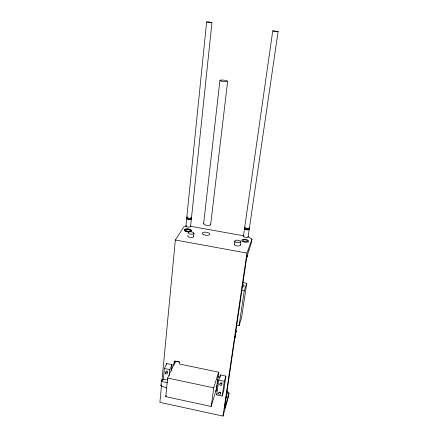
<?xml version="1.0" encoding="UTF-8"?>
<svg xmlns="http://www.w3.org/2000/svg" width="438" height="438" viewBox="0 0 438 438"><rect width="100%" height="100%" fill="white"/><g stroke="black" fill="none" stroke-linecap="round" stroke-linejoin="round"><path stroke-width="0.66" d="M272.737 30.89L278.103 31.618L272.737 30.89L244.7 227.388M161.512 385.369L159.897 402.352L223.002 416.1L228.51 396.467L229.014 393.089L226.61 390.707M161.967 380.611L175.337 239.997L183.796 226.917L186.862 226.446M162.131 380.77L162.246 379.554L167.694 379.894M163.281 379.828L164.37 368.467L166.681 363.491L172.046 364.613L171.439 370.575M166.659 387.959L160.927 385.801L161.343 381.525L162.246 379.554M166.549 364.816L166.681 363.491M216.503 388.659L211.198 406.48L165.778 396.653L167.628 378.054L175.501 361.098L179.471 361.925M169.205 375.629L169.807 369.612L172.046 364.613M185.92 225.964L186.692 218.392M186.802 217.303L206.632 21.988L208.986 22.015L211.954 22.606L191.499 217.757M173.842 365.084L174.258 361.022L179.662 362.149L179.465 364L218.671 372.19L216.016 391.364L216.635 389.409M174.85 363.425L175.058 361.416M190.59 226.413L191.384 218.847M193.601 236.602L193.952 233.339A2.984 1.183 6.1 0 0 189.665 231.817A2.984 1.183 6.1 0 0 189.342 233.837A2.984 1.183 6.1 0 0 193.952 233.339M203.637 223.621L219.931 80.373M210.673 224.437L227.661 81.298M211.198 406.48L213.739 387.844L218.562 372.158M234.368 244.382L234.817 241.103M216.783 387.362L217.062 385.38M217.243 384.06L217.429 382.741M217.609 381.421L217.883 379.439M218.157 377.457L218.343 376.138M218.524 374.819L218.797 372.837M216.684 394.873L218.737 380.14L220.38 374.955L225.871 376.105L223.758 390.718L222.175 396.051L216.684 394.873L217.051 393.696M220.007 377.611L220.38 374.955M240.342 245.072L240.801 241.798M243.462 236.082L244.546 228.477M222.175 396.051L224.3 381.306L225.871 376.105M248.122 236.92L249.227 229.309M249.392 228.22L278.103 31.618M223.002 416.1L246.944 253.082L251.949 239.159L248.001 236.586M236.389 325.21L239.055 325.741L244.245 290.931L246.736 283.26L242.729 282.505M251.949 239.159C251.116 246.337 247.437 252.803 246.353 259.92L235.622 332.82L236.257 330.772L234.33 341.585L224.787 406.42L225.45 404.088L224.935 407.564L229.014 393.089M246.736 283.26L241.606 317.44L239.055 325.741M165.778 396.653L166.32 395.426M160.927 385.801L161.381 384.81M211.954 22.606L206.632 21.988M161.343 381.525L167.853 382.609M189.982 226.189L243.999 235.868M175.337 239.997L246.944 253.082M241.557 290.416L244.245 290.931M164.37 368.467L169.807 369.612M218.737 380.14L224.3 381.306M167.628 378.054L213.739 387.844M210.547 224.004A3.542 1.347 6.7 0 1 206.999 225.373A3.542 1.347 6.7 0 1 203.867 223.227M242.252 284.152A3.444 1.588 8.5 0 1 244.136 285.877A3.444 1.588 8.5 0 1 241.968 287.038M242.482 284.93A2.294 1.057 8.5 0 1 241.973 286.436M248.138 236.723A2.376 0.925 8.2 0 1 245.209 237.336A2.376 0.925 8.2 0 1 243.802 235.759M248.702 228.532A2.387 0.903 8.1 0 1 248.466 229.769A2.387 0.903 8.1 0 1 245.176 229.32A2.387 0.903 8.1 0 1 245.192 228.056M248.549 228.762A1.894 0.717 8.1 0 1 247.01 229.638A1.894 0.717 8.1 0 1 245.127 228.428M248.636 228.384A1.894 0.717 8.1 0 1 246.583 228.45M245.877 228.231A1.894 0.717 8.1 0 1 245.379 227.935M249.134 227.634A2.387 0.903 8.1 0 1 248.499 228.702A2.387 0.903 8.1 0 1 245.45 228.286A2.387 0.903 8.1 0 1 245.045 227.076M190.404 226.024A2.343 0.903 6 0 1 189.528 227.065A2.343 0.903 6 0 1 186.544 226.654A2.343 0.903 6 0 1 186.396 225.477M190.634 218.119A2.36 0.881 6 0 1 190.809 219.367A2.36 0.881 6 0 1 187.557 219.181A2.36 0.881 6 0 1 187.168 217.916M190.749 218.502A1.872 0.701 6 0 1 189.2 219.339A1.872 0.701 6 0 1 187.223 218.299M190.968 217.856A1.872 0.701 6 0 1 190.377 218.173M188.92 218.212A1.872 0.701 6 0 1 187.875 217.932M187.617 217.796A1.872 0.701 6 0 1 187.316 217.5M191.072 217.199A2.36 0.881 6 0 1 190.689 218.343A2.36 0.881 6 0 1 187.546 218.036A2.36 0.881 6 0 1 187.278 216.832M166.029 372.032A0.898 0.728 25 0 1 166.314 371.134A0.898 0.728 25 0 1 167.425 371.369A0.898 0.728 25 0 1 167.53 372.349M220.517 392.339A0.903 0.734 19.8 0 1 220.528 393.253M219.104 392.196A0.903 0.734 19.8 0 1 219.268 392.076M220.144 392.065A0.903 0.734 19.8 0 1 220.347 392.185M220.407 382.976A0.909 0.745 19.8 0 1 221.655 382.965A0.909 0.745 19.8 0 1 221.836 384.044M226.764 395.311A4.216 2.617 9.3 0 1 225.707 397.956M226.802 391.26A4.227 2.606 9.3 0 1 226.211 394.529M248.609 249.923A4.708 1.922 8.2 0 1 248.565 250.164M193.366 236.033A2.978 1.194 6 0 1 190.437 237.44A2.978 1.194 6 0 1 188.099 235.42M240.188 244.678A3.011 1.215 7.9 0 1 237.352 245.959A3.011 1.215 7.9 0 1 234.516 244.021M189.627 229.408A3.509 1.374 5.9 0 1 190.125 231.675M189.194 231.822A3.509 1.374 5.9 0 1 184.338 230.136A3.509 1.374 5.9 0 1 189.139 229.266M234.971 337.424L235.332 335.716L234.971 337.424M246.742 257.473L247.109 255.748L246.742 257.473M224.486 408.632L224.836 407.061L224.486 408.632M221.316 81.068A3.893 0.673 6.8 0 0 227.607 81.397A3.893 0.673 6.8 0 0 222.46 80.044A3.893 0.673 6.8 0 0 221.316 81.068M165.378 373.439A1.122 0.914 25 0 0 167.267 373.669A1.122 0.914 25 0 0 166.292 372.136A1.122 0.914 25 0 0 165.378 373.439M219.936 384.953A1.144 0.931 19.9 0 0 221.836 384.843A1.144 0.931 19.9 0 0 220.56 383.464A1.144 0.931 19.9 0 0 219.936 384.953M218.688 393.877A1.133 0.92 19.8 0 0 220.577 393.778A1.133 0.92 19.8 0 0 219.307 392.41A1.133 0.92 19.8 0 0 218.688 393.877M243.002 241.645A3.553 1.407 8.2 0 0 248.664 241.409A3.553 1.407 8.2 0 0 243.862 239.312A3.553 1.407 8.2 0 0 243.002 241.645M243.725 241.354A2.365 0.936 8.2 0 0 247.497 241.201A2.365 0.936 8.2 0 0 244.305 239.8A2.365 0.936 8.2 0 0 243.725 241.354M185.471 231.116A3.509 1.374 5.9 0 0 191.247 230.919A3.509 1.374 5.9 0 0 186.812 228.904A3.509 1.374 5.9 0 0 185.471 231.116M186.26 230.842A2.338 0.914 5.9 0 0 190.114 230.716A2.338 0.914 5.9 0 0 187.163 229.37A2.338 0.914 5.9 0 0 186.26 230.842M203.873 234.795A3.871 1.528 6.6 0 0 209.868 234.22A3.871 1.528 6.6 0 0 204.349 232.189A3.871 1.528 6.6 0 0 203.873 234.795M235.934 242.181A3.017 1.205 7.9 0 0 240.769 241.984A3.017 1.205 7.9 0 0 236.728 240.199A3.017 1.205 7.9 0 0 235.934 242.181"/></g></svg>
